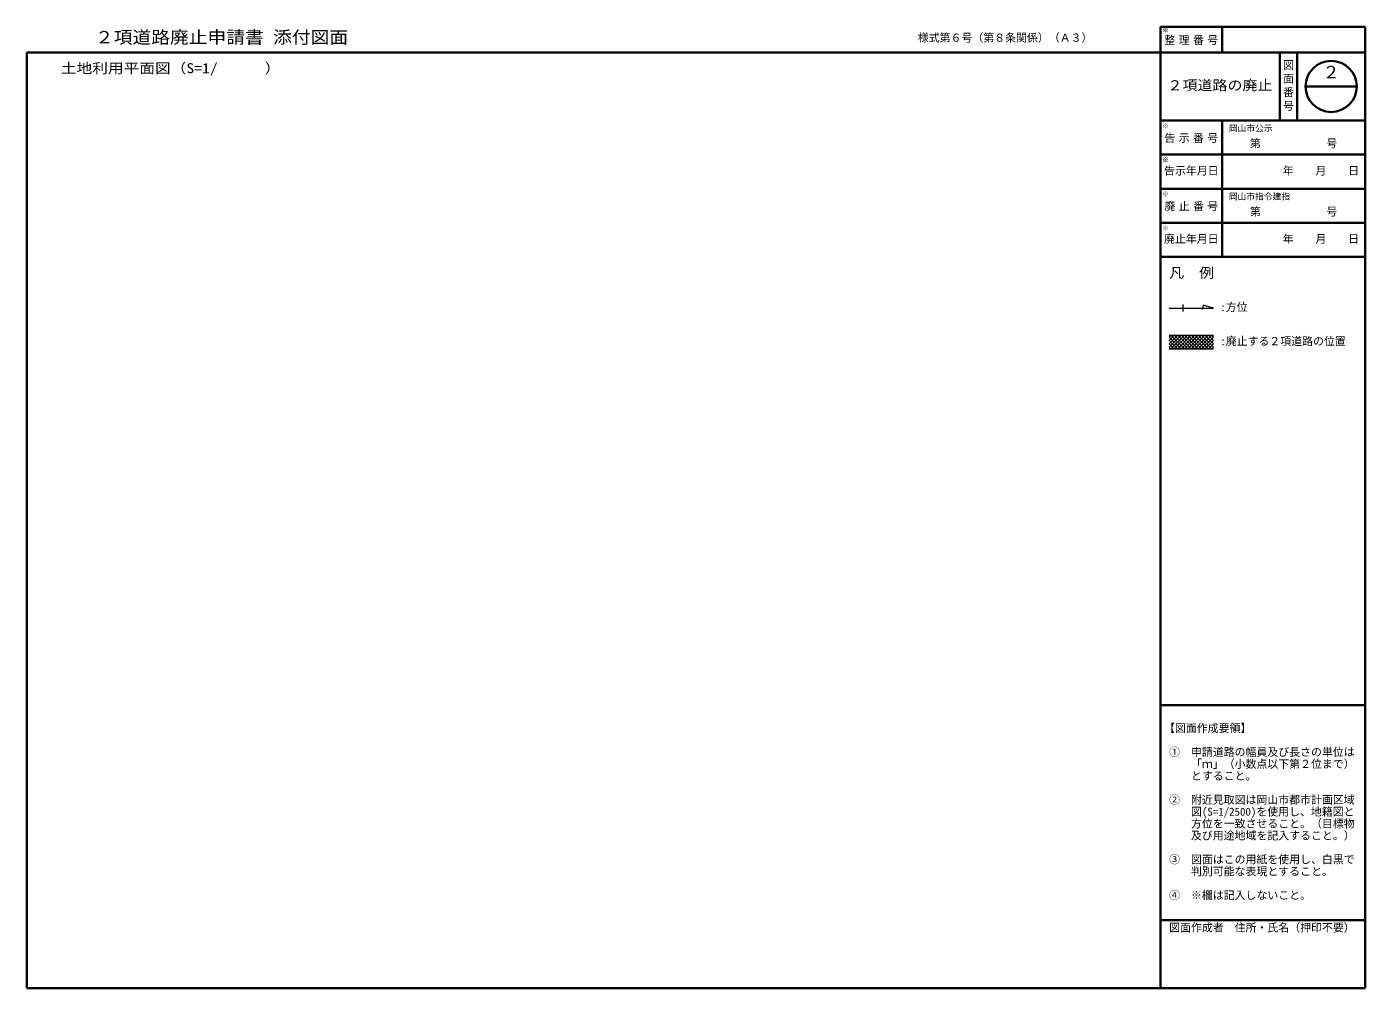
# Model space of a CAD drawing. Units: millimetres on the paper. Extents: x -400 to 412, y 8 to 290.
# Drawn here: x 19.5 to 412, y 7.5 to 289.5 of the extents above; entities that cross this region are included whole.
import ezdxf
from ezdxf.enums import TextEntityAlignment as Align

# ---------------------------------------------------------------- set-up
doc = ezdxf.new("R2010")
doc.units = ezdxf.units.MM
doc.layers.add('0-0_枠', color=7, linetype='Continuous', lineweight=13)
doc.styles.add('ＭＳ ゴシック', font='')
doc.styles.get('ＭＳ ゴシック').set_extended_font_data('MS Gothic')

msp = doc.modelspace()

# ---------------------------------------------------------------- linework, layer by layer
at = {"layer": '0-0_枠', "lineweight": 35}
for p, q in [((352, 282), (352, 289.5)), ((412, 289.5), (352, 289.5)), ((370, 282), (370, 289.5)), ((412, 282), (412, 289.5)), ((19.5, 282), (19.5, 7.5)), ((19.5, 282), (412, 282)), ((352, 282), (352, 7.5)), ((387, 282), (387, 262)), ((392, 282), (392, 262)), ((412, 282), (412, 7.5)), ((394.5, 272), (409.5, 272)), ((352, 262), (412, 262)), ((370, 262), (370, 222)), ((352, 252), (412, 252)), ((352, 242), (412, 242)), ((352, 232), (412, 232)), ((352, 222), (412, 222)), ((412, 90.5), (352, 90.5)), ((412, 27.5), (352, 27.5)), ((412, 7.5), (19.5, 7.5))]:
    msp.add_line(p, q, dxfattribs=at)
at = {"layer": '0-0_枠', "color": 1, "lineweight": 20}
for p, q in [((354.5, 207), (367.5, 207)), ((358.5, 208), (358.5, 206)), ((364.5, 207.8), (364.18, 206.6)), ((367.5, 207), (364.5, 207.8)), ((354.5, 199), (367.5, 199)), ((354.5, 195), (367.5, 195))]:
    msp.add_line(p, q, dxfattribs=at)
at = {"layer": '0-0_枠', "color": 3}
for p, q in [((358, 199), (354.5, 195.5)), ((357, 199), (354.5, 196.5)), ((356, 199), (354.5, 197.5)), ((355, 199), (354.5, 198.5)), ((354.5, 198.5), (358, 195)), ((354.5, 197.5), (357, 195)), ((354.5, 196.5), (356, 195)), ((355, 199), (359, 195)), ((359, 199), (355, 195)), ((356, 199), (360, 195)), ((360, 199), (356, 195)), ((357, 199), (361, 195)), ((361, 199), (357, 195)), ((358, 199), (362, 195)), ((362, 199), (358, 195)), ((359, 199), (363, 195)), ((363, 199), (359, 195)), ((360, 199), (364, 195)), ((364, 199), (360, 195)), ((361, 199), (365, 195)), ((365, 199), (361, 195)), ((362, 199), (366, 195)), ((366, 199), (362, 195)), ((363, 199), (367, 195)), ((364, 199), (367.5, 195.5)), ((367.5, 198.5), (364, 195)), ((365, 199), (367.5, 196.5)), ((367.5, 197.5), (365, 195)), ((366, 199), (367.5, 197.5)), ((367.5, 196.5), (366, 195)), ((354.5, 195.5), (355, 195)), ((367.5, 195.5), (367, 195))]:
    msp.add_line(p, q, dxfattribs=at)
msp.add_lwpolyline([(367.5, 198.5), (367, 199), (363, 195)], dxfattribs=at)
at = {"layer": '0-0_枠', "lineweight": 35}
msp.add_circle((402, 272), 7.5, dxfattribs=at)

# ---------------------------------------------------------------- texts
at = {"layer": '0-0_枠', "style": 'ＭＳ ゴシック'}
for s, height, width, p in [('２項道路廃止申請書 添付図面', 3.666, 1.1, (39.5, 283.5)), ('土地利用平面図（S=1/\u3000\u3000\u3000）', 2.933, 1.15, (29.5, 275)), ('２項道路の廃止', 2.933, 1.1, (354, 270)), ('凡\u3000例', 2.933, 1.1, (354.5, 215))]:
    msp.add_text(s, height=height, dxfattribs=dict(at, width=width)).set_placement(p, align=Align.BOTTOM_LEFT)
for s, height, p in [('様式第６号（第８条関係）（Ａ３）', 2.346, (280.8, 284.4)), ('※', 1.47, (352.35, 287.38)), ('図', 2.35, (387.9, 276.4)), ('面', 2.35, (387.9, 272.4)), ('２', 3.67, (399.5, 273.25)), ('番', 2.35, (387.9, 268.4)), ('号', 2.35, (387.9, 264.4)), ('※', 1.47, (352.35, 259.25)), ('岡山市公示', 1.833, (372, 258.25)), ('第\u3000\u3000\u3000\u3000\u3000\u3000号', 2.346, (378.2, 253.4)), ('※', 1.47, (352.35, 249.25)), ('告示年月日', 2.346, (353, 245.4)), ('\u3000\u3000\u3000\u3000\u3000年\u3000\u3000月\u3000\u3000日', 2.346, (371.8, 245.4)), ('※', 1.47, (352.35, 239.25)), ('岡山市指令建指', 1.833, (372, 238.25)), ('第\u3000\u3000\u3000\u3000\u3000\u3000号', 2.346, (378.2, 233.4)), ('※', 1.47, (352.35, 229.25)), ('廃止年月日', 2.346, (353, 225.4)), ('\u3000\u3000\u3000\u3000\u3000年\u3000\u3000月\u3000\u3000日', 2.346, (371.8, 225.4)), (':方位', 2.346, (369.5, 205.4)), (':廃止する２項道路の位置', 2.346, (369.5, 195.4)), ('【図面作成要領】', 2.346, (353, 81.9)), ('①\u3000申請道路の幅員及び長さの単位は', 2.346, (354.5, 74.9)), ('\u3000\u3000「ｍ」（小数点以下第２位まで）', 2.346, (354.5, 71.4)), ('\u3000\u3000とすること。', 2.346, (354.5, 67.9)), ('②\u3000附近見取図は岡山市都市計画区域', 2.346, (354.5, 60.9)), ('\u3000\u3000図(S=1/2500)を使用し、地籍図と', 2.346, (354.5, 57.4)), ('\u3000\u3000方位を一致させること。（目標物', 2.346, (354.5, 53.9)), ('\u3000\u3000及び用途地域を記入すること。）', 2.346, (354.5, 50.4)), ('③\u3000図面はこの用紙を使用し、白黒で', 2.346, (354.5, 43.4)), ('\u3000\u3000判別可能な表現とすること。', 2.346, (354.5, 39.9)), ('④\u3000※欄は記入しないこと。', 2.346, (354.5, 32.9)), ('図面作成者\u3000住所・氏名（押印不要）', 2.346, (354.5, 23.4))]:
    msp.add_text(s, height=height, dxfattribs=at).set_placement(p, align=Align.BOTTOM_LEFT)
at = {"layer": '0-0_枠', "char_height": 2.346, "attachment_point": 7, "style": 'ＭＳ ゴシック'}
for s, insert in [('\\T1.31;整理番号', (353.1, 284.15)), ('\\T1.31;告示番号', (353.1, 255.4)), ('\\T1.31;廃止番号', (353.1, 235.4))]:
    msp.add_mtext(s, dxfattribs=dict(at, insert=insert))

doc.saveas('drawing.dxf')
